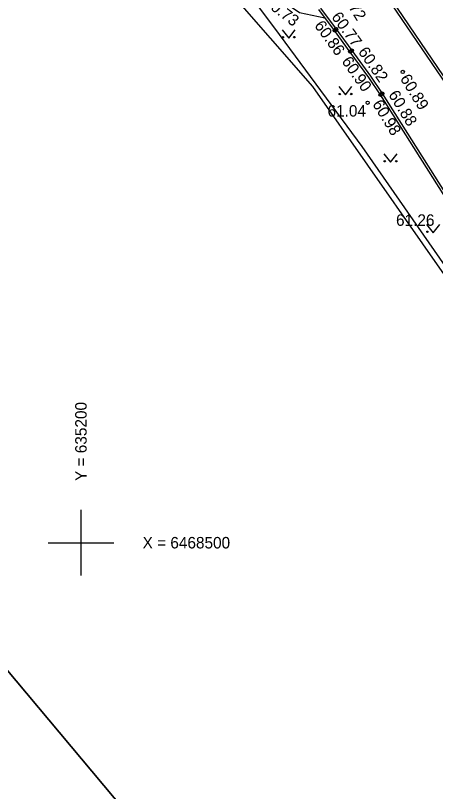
# Model space of a CAD drawing. Extents: x 634915 to 636012, y 6468014 to 6469078.
# Drawn here: x 635196.01 to 635221.61, y 6468484.84 to 6468532.12 of the extents above; entities that cross this region are included whole.
import ezdxf

# ---------------------------------------------------------------- set-up
doc = ezdxf.new("R2010")
doc.units = 0
for name, color, linetype in [('HALJASTUS', 7, 'Continuous'), ('KORGUS-EH2000', 7, 'Continuous'), ('MOOTPIIR', 7, 'Continuous'), ('MPKAABEL', 7, 'Continuous'), ('PIIR', 7, 'Continuous'), ('TEE', 7, 'Continuous'), ('VORK', 7, 'Continuous')]:
    doc.layers.add(name, color=color, linetype=linetype)

msp = doc.modelspace()

# ---------------------------------------------------------------- linework, layer by layer
at = {"layer": 'HALJASTUS'}
for p, q in [((635212.259, 6468531.249), (635212.664, 6468530.744)), ((635212.664, 6468530.744), (635213.059, 6468531.249)), ((635215.724, 6468527.784), (635216.129, 6468527.279)), ((635216.129, 6468527.279), (635216.524, 6468527.784)), ((635218.471, 6468523.692), (635218.876, 6468523.187)), ((635218.876, 6468523.187), (635219.271, 6468523.692)), ((635221.07, 6468519.391), (635221.475, 6468518.886)), ((635221.475, 6468518.886), (635221.87, 6468519.391))]:
    msp.add_line(p, q, dxfattribs=at)
for centre, radius in [((635212.311, 6468530.799), 0.0428), ((635213.011, 6468530.799), 0.0452), ((635215.776, 6468527.334), 0.0428), ((635216.476, 6468527.334), 0.0452), ((635218.523, 6468523.242), 0.0428), ((635219.223, 6468523.242), 0.0452), ((635221.122, 6468518.941), 0.0428)]:
    msp.add_circle(centre, radius, dxfattribs=at)
at = {"layer": 'KORGUS-EH2000'}
for centre in [(635215.472, 6468531.209), (635215.556, 6468531.295), (635216.415, 6468529.917), (635216.509, 6468529.982), (635219.618, 6468528.685), (635218.266, 6468527.294), (635218.371, 6468527.359), (635217.478, 6468526.8)]:
    msp.add_circle(centre, 0.1, dxfattribs=at)
at = {"layer": 'MOOTPIIR'}
msp.add_lwpolyline([(635208.955, 6468533.709), (635214.126, 6468527.797), (635224.178, 6468513.411), (635229.004, 6468506.048), (635232.314, 6468501.814), (635242.296, 6468486.239), (635241.949, 6468482.903), (635241.6, 6468480.239), (635241.712, 6468480.139), (635243.12, 6468477.824), (635243.21, 6468477.744), (635245.094, 6468477.085), (635254.68, 6468474.509), (635256.923, 6468476.252), (635259.622, 6468478.088), (635260.224, 6468479.001), (635261.558, 6468484.98), (635266.815, 6468490.277), (635276.024, 6468498.494)], dxfattribs=at)
at = {"layer": 'MPKAABEL'}
msp.add_lwpolyline([(635247.089, 6468480.307), (635227.66, 6468510.691), (635226.25, 6468511.183), (635224.732, 6468513.25), (635222.539, 6468516.408), (635217.145, 6468524.147), (635211.818, 6468531.346), (635208.532, 6468535.733), (635206.913, 6468538.095), (635206.214, 6468540.6), (635207.163, 6468540.982), (635208.191, 6468541.565), (635210.124, 6468542.852), (635213.285, 6468544.95), (635215.572, 6468546.404), (635225.73, 6468552.741), (635230.134, 6468555.96), (635230.676, 6468556.665), (635230.769, 6468557.61)], dxfattribs=at)
at = {"layer": 'PIIR'}
msp.add_lwpolyline([(635167.63, 6468525.48), (635241.02, 6468437.94), (635227.15, 6468425.71), (635248.06, 6468402.91), (635263.13, 6468390.29), (635101.99, 6468353.33), (635068.1, 6468351.66), (635081.7, 6468380.46), (635089, 6468395.22), (635104.11, 6468423.99), (635132.02, 6468472.28), (635147.54, 6468496.85)], close=True, dxfattribs=at)
msp.add_lwpolyline([(635241.02, 6468437.94), (635167.63, 6468525.48)], dxfattribs=at)
at = {"layer": 'TEE'}
for points in [[(635230.637, 6468515.654), (635227.817, 6468519.794), (635226.896, 6468521.102), (635222.316, 6468527.856), (635217.453, 6468535.032), (635215.682, 6468537.719), (635214.86, 6468539.031), (635214.987, 6468539.111)], [(635230.724, 6468515.792), (635227.94, 6468519.879), (635227.019, 6468521.187), (635222.44, 6468527.94), (635217.578, 6468535.115), (635215.808, 6468537.8), (635214.987, 6468539.111)], [(635211.927, 6468533.292), (635212.087, 6468533.153), (635213.32, 6468532.298), (635214.861, 6468531.983)], [(635214.489, 6468532.485), (635215.435, 6468531.206), (635216.388, 6468529.894), (635217.521, 6468528.336), (635218.246, 6468527.276), (635223.222, 6468519.431), (635227.27, 6468513.084), (635228.11, 6468511.757), (635232.908, 6468504.158), (635237.209, 6468497.353), (635240.352, 6468492.464), (635243.963, 6468486.732), (635243.209, 6468482.103), (635242.618, 6468481.384), (635241.6, 6468480.239)], [(635214.611, 6468532.573), (635215.556, 6468531.295), (635216.509, 6468529.982), (635217.644, 6468528.422), (635218.371, 6468527.359), (635223.349, 6468519.512), (635227.397, 6468513.164), (635228.237, 6468511.837), (635233.035, 6468504.238), (635237.335, 6468497.434), (635240.479, 6468492.545), (635244.12, 6468486.764), (635243.351, 6468482.039), (635242.732, 6468481.286), (635241.712, 6468480.139)]]:
    msp.add_lwpolyline(points, dxfattribs=at)
at = {"layer": 'VORK'}
for p, q in [((635200, 6468502), (635200, 6468498)), ((635198, 6468500), (635202, 6468500))]:
    msp.add_line(p, q, dxfattribs=at)

# ---------------------------------------------------------------- texts
at = {"layer": 'KORGUS-EH2000'}
for s, rotation, p in [('60.72', 301.5457, (635215.617, 6468533.733)), ('60.73', 322.5299, (635211.095, 6468532.838)), ('60.77', 306.0342, (635215.24, 6468532.027)), ('60.86', 306.0342, (635214.2, 6468531.5)), ('60.82', 304.8704, (635216.868, 6468529.906)), ('60.90', 304.8704, (635215.863, 6468529.325)), ('60.89', 301.5457, (635219.429, 6468528.282)), ('60.88', 301.5457, (635218.719, 6468527.3)), ('60.98', 301.5457, (635217.741, 6468526.727))]:
    msp.add_text(s, height=0.7, rotation=rotation, dxfattribs=at).set_placement(p)
for s, p in [('61.04', (635215.033, 6468525.961)), ('61.26', (635219.209, 6468519.305))]:
    msp.add_text(s, height=0.7, dxfattribs=at).set_placement(p)
at = {"layer": 'VORK'}
msp.add_text(' Y = 635200', height=0.7, rotation=90, dxfattribs=at).set_placement((635200.35, 6468503.5))
msp.add_text(' X = 6468500', height=0.7, dxfattribs=at).set_placement((635203.5, 6468499.65))

doc.saveas('drawing.dxf')
